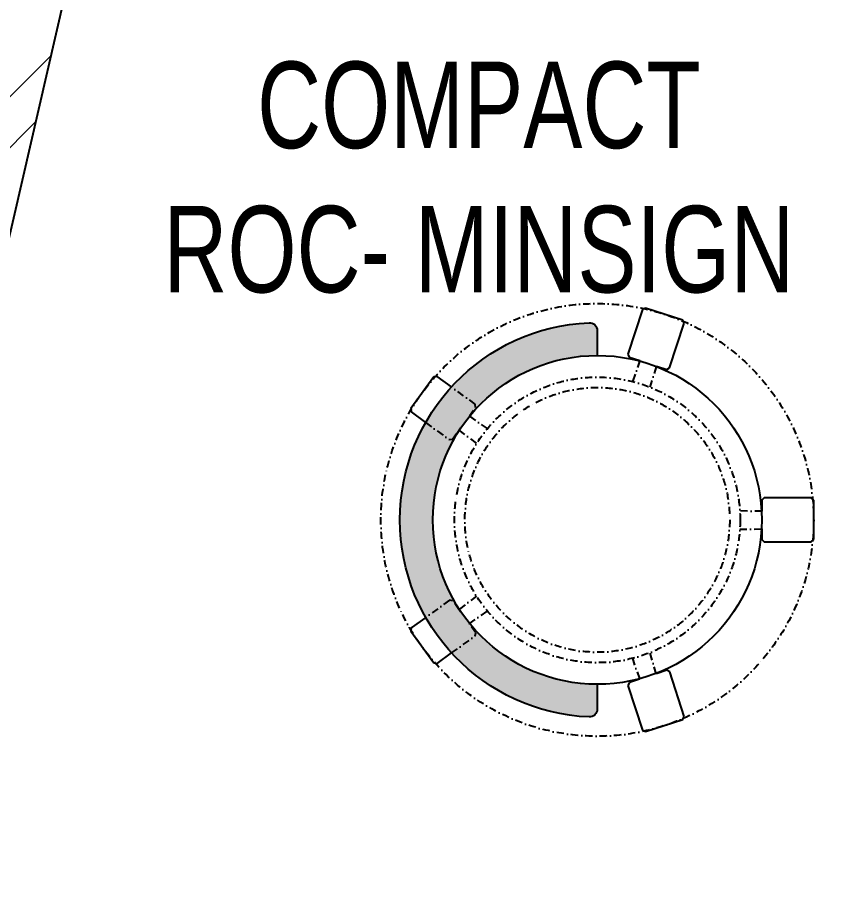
# Model space of a CAD drawing. Header units: feet. Extents: x 3164909 to 3172211, y -5464209 to -5452594.
# Drawn here: x 3165906 to 3166842, y -5454844 to -5453833 of the extents above; entities that cross this region are included whole.
import ezdxf

# ---------------------------------------------------------------- set-up
doc = ezdxf.new("R2010")
doc.units = ezdxf.units.FT
doc.header["$LTSCALE"] = 33
doc.header["$MEASUREMENT"] = 0
doc.linetypes.add('DASHDOT2', pattern=[0.5, 0.25, -0.125, 0, -0.125])
doc.layers.add('A-WALL', color=1, linetype='Continuous')
for name, color, linetype, lineweight in [('HATCH', 9, 'Continuous', 9), ('LENS-DIM', 252, 'Continuous', 5), ('LENS-FURNITURE', 13, 'Continuous', 9), ('LENS-TEXT', 31, 'Continuous', 5), ('LN-ELEVATION-1', 81, 'Continuous', 25), ('LN-HATCH', 251, 'Continuous', 0)]:
    doc.layers.add(name, color=color, linetype=linetype, lineweight=lineweight)
doc.styles.add('LK TXT', font='GILC____.TTF', dxfattribs={"height": 100})

# ---------------------------------------------------------------- blocks, each defined once
blk = doc.blocks.new('A$C94e56fbd')
at = {"layer": 'LN-HATCH'}
h = blk.add_hatch(dxfattribs=at)
h.set_pattern_fill('ANSI32', color=256, scale=333, angle=180)
h.set_pattern_definition([(225, (-5864106.861612385, 5280898.621243945), (88.29995930067012, -88.29995930067015), []), (225, (-5864165.72825182, 5280898.621243945), (88.29995930067012, -88.29995930067015), [])])
h.paths.add_polyline_path([(1932.910066001117, -3953.642718424089), (1695.147735203616, -3953.642718424089), (1667.365029729903, -4501.9170788927), (1917.402530389838, -4501.9170788927)])
h.paths.add_polyline_path([(1648.548515944742, 5280.990104308352), (54.0875782975927, 5358.979305244982), (21.1133840167895, 5110.293281789869), (1604.618725378066, 5032.839947353117)])
h.paths.add_polyline_path([(-168.060313292779, 5357.302010879852), (-2895.338933511638, 5718.921911475248), (-2895.338933511638, 5466.733851290308), (-200.9211268043145, 5109.471086789854)])
h.paths.add_polyline_path([(-3035.338933511637, 5326.733851290308), (-3245.338933511637, 5326.733851290308), (-4256.490992316044, 933.0323437331244), (-4046.490992316044, 933.0323437331244)])
h.paths.add_polyline_path([(-4056.490992316045, 653.0323437331244), (-4256.490992316044, 653.0323437331244), (-4256.490992316044, -1250.967656266875), (-4056.490992316045, -1250.967656266875)])
h.paths.add_polyline_path([(-4006.490992316044, -3681.967656266876), (-4256.490992316044, -3681.967656266876), (-4256.490992316044, -4900.967656266876), (-4006.490992316044, -4900.967656266876)])
h.paths.add_polyline_path([(2592.491940575652, 4320.080439293756), (2837.264249837958, 4269.222631447017), (2958.763987617567, 4853.985771064646), (2703.424647196196, 4853.985771064646)])
h.paths.add_polyline_path([(2187.985870290548, 1144.326474086381), (1943.213561031036, 1195.18428193219), (1832.280854410492, 661.2789501631632), (2129.050756872632, 661.2789501631632), (2145.237892537378, 938.5857692882419)])
h.paths.add_polyline_path([(2187.331038700417, 2370.09136638511), (2432.103347958997, 2319.23355853837), (2593.146772167646, 3094.315546994098), (2348.374462908134, 3145.173354841769)])
h.paths.add_polyline_path([(2021.845327696763, -1175.290358578786), (1772.270163201727, -1160.721993261017), (1752.187625519931, -1504.762147115543), (2002.613184196874, -1504.762147115543)])
h.paths.add_polyline_path([(1842.198316729627, 37.23879630770535), (2091.773481220938, 22.670430989936), (2112.706413086504, 381.2789501631633), (1862.280854410492, 381.2789501631633)])
h.paths.add_polyline_path([(1950.383739001118, -3335.854881013744), (1705.557269653305, -3328.930145031772), (1695.147735203616, -3673.64271842409), (1940.829659337178, -3673.64271842409)])
h.paths.add_polyline_path([(-4256.490992315113, -1866.467656266875), (-4046.490992316044, -1866.467656266875), (-4046.490992316044, -1530.967656266875), (-4256.490992316044, -1530.967656266875)])
h.paths.add_polyline_path([(-4046.490992315113, -3066.467656266876), (-4256.490992316044, -3066.467656266876), (-4256.490992316044, -3401.967656266876), (-4046.490992316044, -3401.967656266876)])
at = {"layer": 'A-WALL'}
blk.add_line((-3035.338933511637, 5326.733851290308), (-4046.490992316044, 933.0323437331244), dxfattribs=at)
blk = doc.blocks.new('DR STOOL')
at = {"layer": 'HATCH'}
h = blk.add_hatch(dxfattribs=at)
h.set_pattern_fill('ANSI36', color=250, angle=-90.00000000000001)
h.set_pattern_definition([(315, (-227.8099174643867, 917.3997257252777), (6.173926083235043, -1.683798022700468), [7.9375, -1.587499999999999, 0, -1.587499999999999])])
edge = h.paths.add_edge_path()
edge.add_line((-190.0000000041909, 4.511094e-10), (-218.6899174675346, 4.511094e-10))
edge.add_arc((-218.6899174670689, 9.120000000388245), 9.119999999940092, 177.6119845363388, 269.9999999996136, ccw=False)
edge.add_arc((-1.8626451e-09, 3.565219e-10), 228.000000002257, 2.3880154632688004, 177.6119845367313, ccw=False)
edge.add_arc((218.6899174633436, 9.120000000497384), 9.120000000051716, -90.00000000034493, 2.3880154629299, ccw=False)
edge.add_line((218.6899174633436, 4.511094e-10), (190, 4.511094e-10))
edge.add_arc((-1.8626451e-09, 4.511094e-10), 190.000000001979, -1.27e-14, 180)
at = {"layer": 'LN-ELEVATION-1', "color": 1, "ltscale": 100}
for p, q in [((-128.6221585394814, 215.4841044476634), (-165.2704676063731, 189.0243927398114)), ((-124.7228340068832, 214.8545704018979), (-128.6221585394814, 215.4841044476634)), ((-112.6981821293011, 198.1996966340157), (-124.7228340068832, 214.8545704018979)), ((124.7553772013634, 214.9803744515593), (112.5488144652918, 198.2845540212292)), ((128.7014972954057, 215.5933048763618), (124.7553772013634, 214.9803744515593)), ((128.7014972954057, 215.5933048763618), (124.7553772013634, 214.9803744515593)), ((165.1911288509145, 188.915192311113), (128.7014972954057, 215.5933048763618)), ((165.1911288509145, 188.915192311113), (128.7014972954057, 215.5933048763618)), ((-165.2704676063731, 189.0243927398114), (-165.9069543029182, 185.0820035930228)), ((-165.9069543029182, 185.0820035930228), (-153.8003208162263, 168.3135803133482)), ((153.6734594982117, 168.4294150282658), (165.7973639420234, 185.0121775862135)), ((165.7973639420234, 185.0121775862135), (165.1911288509145, 188.915192311113)), ((165.7973639420234, 185.0121775862135), (165.1911288509145, 188.915192311113)), ((-191.2928382232785, -35.45407700946089), (-242.9550312487409, -52.24013893969095)), ((-187.9259491492994, -37.1695928365807), (-191.2928382232785, -35.45407700946089)), ((-184.1424400564283, -48.81403796559607), (-187.9259491492994, -37.1695928365807)), ((188.0651108901948, -36.96233201187715), (184.0504167033359, -49.19388854173303)), ((191.3981811110861, -35.27656588272658), (188.0651108901948, -36.96233201187715)), ((243.0100176925771, -52.21682526778022), (191.3981811110861, -35.27656588272658)), ((-242.9550312487409, -52.24013893969095), (-244.7482102331705, -55.75945052818861)), ((-244.7482102331705, -55.75945052818861), (-230.7800458371639, -98.74904560100549)), ((230.715890809428, -98.7280946081737), (244.8123673382215, -55.78040257930116)), ((244.8123673382215, -55.78040257930116), (243.0100176925771, -52.21682526778022)), ((-173.8639617776498, -80.4479453730819), (-177.8421125086024, -68.2044548037811)), ((177.6922140880488, -68.56540505095472), (173.8739495249465, -80.1985000452405)), ((-175.5596735184081, -83.7759667420105), (-173.8639617776498, -80.4479453730819)), ((173.8739495249465, -80.1985000452405), (175.5794035866856, -83.5704969359358)), ((-227.2218665438704, -100.5620286722478), (-175.5596735184081, -83.7759667420105)), ((175.5794035866856, -83.5704969359358), (227.1912401677109, -100.5107563209894)), ((-230.7800458371639, -98.74904560100549), (-227.2218665438704, -100.5620286722478)), ((227.1912401677109, -100.5107563209894), (230.715890809428, -98.7280946081737)), ((-22.72193054761737, -190.2142363802995), (-25.39390889601782, -192.886214728569)), ((-10.47823652112856, -190.2142363802995), (-22.72193054761737, -190.2142363802995)), ((22.78362171910703, -190.2142363802995), (9.910054048988968, -190.2142363802995)), ((25.42475448176265, -192.8553691428751), (22.78362171910703, -190.2142363802995)), ((-25.39390889601782, -192.886214728569), (-25.39390889601782, -247.2070584567482)), ((25.42475448176265, -247.1762128710543), (25.42475448176265, -192.8553691428751)), ((-25.39390889601782, -247.2070584567482), (-22.60096735274419, -250)), ((-22.60096735274419, -250), (22.60096735274419, -250)), ((22.60096735274419, -250), (25.42475448176265, -247.1762128710543))]:
    blk.add_line(p, q, dxfattribs=at)
at = {"layer": 'LN-ELEVATION-1', "linetype": 'DASHDOT2'}
for p, q in [((-92.92521573789418, 170.8129362839827), (-112.6981821293011, 198.1996966340157)), ((112.5488144652918, 198.2845540212292), (92.69529851106927, 171.1294289919315)), ((-153.8003208162263, 168.3135803133482), (-134.1093360339291, 141.0403694751003)), ((-103.4542870586738, 159.9154408004979), (-93.52748446213081, 167.0824927485227)), ((-93.52748446213081, 167.0824927485227), (-92.92521573789418, 170.8129362839827)), ((92.69529851106927, 171.1294289919315), (93.26858203159645, 167.4385604566923)), ((93.26858203159645, 167.4385604566923), (103.6608748426661, 159.8406005539291)), ((133.7372852512635, 141.1612321265929), (153.6734594982117, 168.4294150282658)), ((-88.15393704269081, 139.4771787207864), (-103.4542870586738, 159.9154408004979)), ((103.6608748426661, 159.8406005539291), (88.19885099539533, 139.4487815762331)), ((-130.4219571123831, 140.4450534014686), (-119.9844727469608, 147.9808124662595)), ((-119.9844727469608, 147.9808124662595), (-105.3687285655178, 126.9741353208374)), ((105.4096150295809, 126.94019481352), (120.1194891873747, 147.8074627162714)), ((120.1194891873747, 147.8074627162714), (130.0033113472163, 140.5812532722048)), ((-134.1093360339291, 141.0403694751003), (-130.4219571123831, 140.4450534014686)), ((130.0033113472163, 140.5812532722048), (133.7372852512635, 141.1612321265929)), ((-159.954806596972, -40.49024384317454), (-184.1424400564283, -48.81403796559607)), ((184.0504167033359, -49.19388854173303), (159.8786162491887, -40.79004861696012)), ((-177.8421125086024, -68.2044548037811), (-153.4148110738024, -60.73628028803068)), ((153.3006618716754, -61.02382378749462), (177.6922140880488, -68.56540505095472)), ((-10.92024635523557, -164.6382343793375), (-10.47823652112856, -190.2142363802995)), ((9.910054048988968, -190.2142363802995), (10.35584833659231, -164.674698740353))]:
    blk.add_line(p, q, dxfattribs=at)
at = {"layer": 'LN-ELEVATION-1', "color": 1, "ltscale": 100}
blk.add_lwpolyline([(-190.0000000023283, 0), (-218.6899174656719, 0, -0.4264743413925903), (-227.8019973598421, 9.5, -0.959166304662544), (227.8019973593764, 9.5, -0.4264743413925903), (218.6899174647406, 0), (190.0000000013969, 0)], format="xyb", dxfattribs=at)
at = {"layer": 'LN-ELEVATION-1', "linetype": 'DASHDOT2'}
for radius in [250, 165, 153]:
    blk.add_circle((0, 0), radius, dxfattribs=at)
at = {"layer": 'LN-ELEVATION-1', "color": 1, "ltscale": 100}
blk.add_circle((0, 0), 190, dxfattribs=at)

msp = doc.modelspace()

# ---------------------------------------------------------------- block references
at = {"layer": 'LENS-DIM', "color": 2}
msp.add_blockref('A$C94e56fbd', (3169177.538545424, -5458346.08980938), dxfattribs=at)
at = {"layer": 'LENS-FURNITURE', "rotation": 89.99999999999999}
msp.add_blockref('DR STOOL', (3166576.231841618, -5454413.622478845), dxfattribs=at)

# ---------------------------------------------------------------- texts
at = {"layer": 'LENS-TEXT', "color": 0, "linetype": 'Continuous', "ltscale": 3, "insert": (3166439.439875555, -5453934.738627115), "char_height": 100, "attachment_point": 5, "style": 'LK TXT'}
msp.add_mtext_dynamic_manual_height_columns('CLINIC COMPACT ROC- MINSIGN', width=730.5073781448633, gutter_width=0.9999999999999992, heights=[0], dxfattribs=at)

doc.saveas('drawing.dxf')
